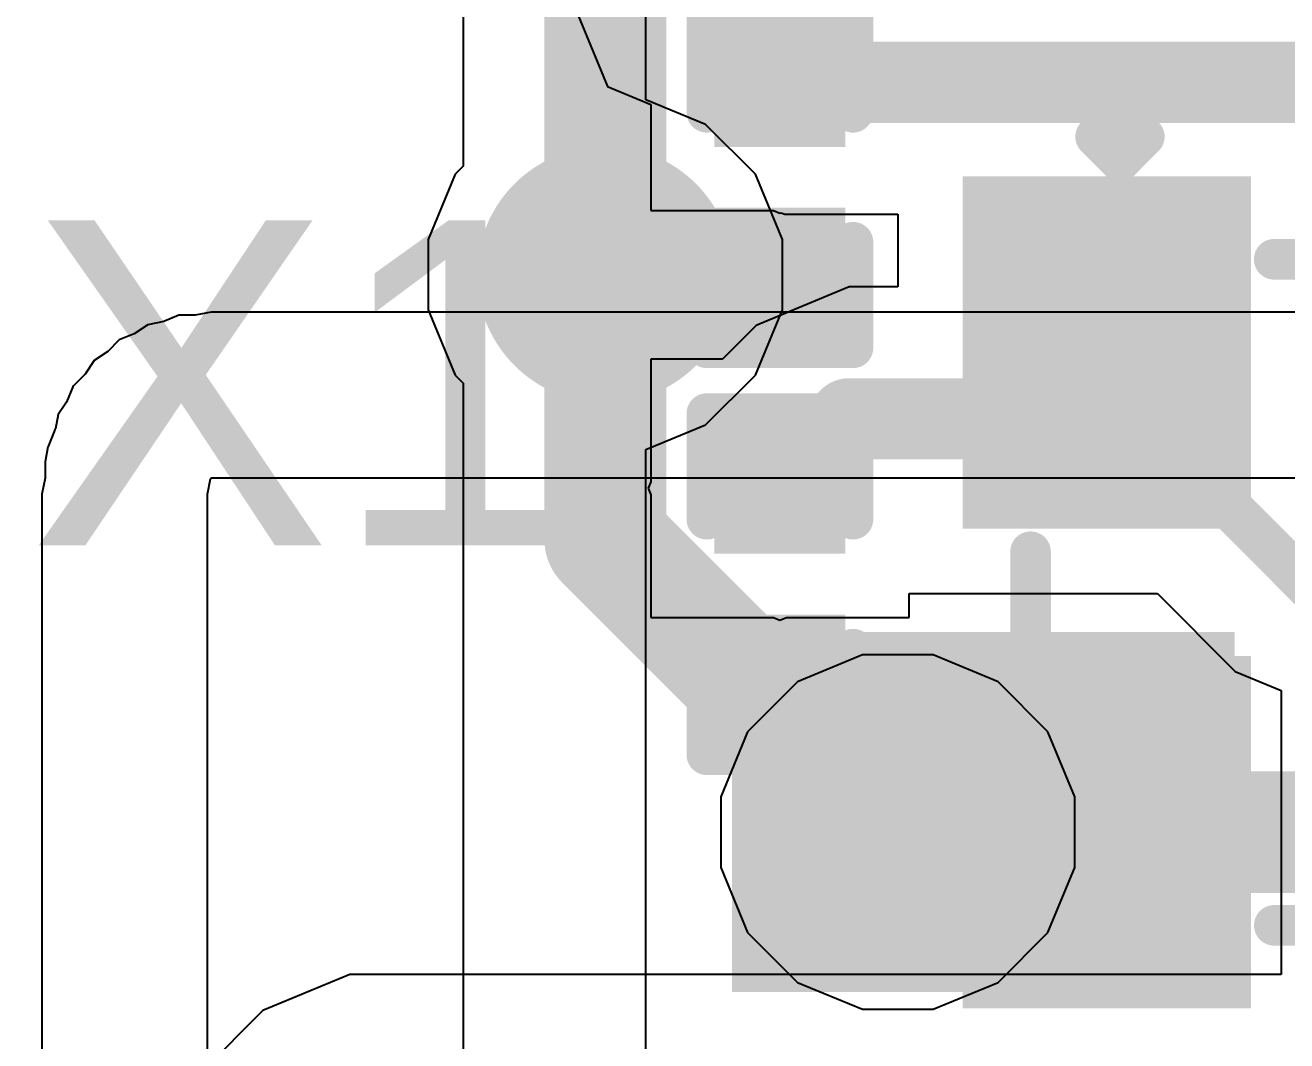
# Model space of a CAD drawing. Header units: inches. Extents: x -4 to 5258, y -4 to 5281.
# Drawn here: x 4.569 to 8.516, y 42.208 to 45.384 of the extents above; entities that cross this region are included whole.
import ezdxf

# ---------------------------------------------------------------- set-up
doc = ezdxf.new("R2010")
doc.units = ezdxf.units.IN
for name, color, linetype in [('Bottom Layer', 5, 'Continuous'), ('Bottom Solder', 6, 'Continuous'), ('Drill Drawing', 1, 'Continuous'), ('Layer 1', 16, 'Continuous'), ('Layer 2', 76, 'Continuous'), ('Top Layer', 1, 'Continuous'), ('Top Overlay', 2, 'Continuous'), ('Top Paste', 8, 'Continuous'), ('Top Solder', 216, 'Continuous'), ('Via Holes', 16, 'Continuous')]:
    doc.layers.add(name, color=color, linetype=linetype)
doc.styles.add('Arial', font='', dxfattribs={"height": 0.2})
doc.styles.get('Arial').set_extended_font_data('Arial')

# ---------------------------------------------------------------- blocks, each defined once
blk = doc.blocks.new('SMD2016_4P_2')
at = {"layer": 'Top Layer'}
for points in [[(-1.2501, 0.1999), (-1.2501, 0.9999), (-0.2501, 0.9999), (-0.2501, 0.1999)], [(0.2501, 0.2), (0.2501, 1), (1.2501, 1), (1.2501, 0.2)], [(-1.2499, -1), (-1.2499, -0.2), (-0.2499, -0.2), (-0.2499, -1)], [(0.2501, -0.9999), (0.2501, -0.1999), (1.2501, -0.1999), (1.2501, -0.9999)]]:
    blk.add_hatch(color=1, dxfattribs=at).paths.add_polyline_path(points)
at = {"layer": 'Top Paste'}
for points in [[(-1.2501, 0.1999), (-1.2501, 0.9999), (-0.2501, 0.9999), (-0.2501, 0.1999)], [(0.2501, 0.2), (0.2501, 1), (1.2501, 1), (1.2501, 0.2)], [(-1.2499, -1), (-1.2499, -0.2), (-0.2499, -0.2), (-0.2499, -1)], [(0.2501, -0.9999), (0.2501, -0.1999), (1.2501, -0.1999), (1.2501, -0.9999)]]:
    blk.add_hatch(color=8, dxfattribs=at).paths.add_polyline_path(points)
at = {"layer": 'Top Solder'}
for points in [[(-1.3009, 0.1491), (-1.3009, 1.0507), (-0.1993, 1.0507), (-0.1993, 0.1491)], [(0.1993, 0.1492), (0.1993, 1.0508), (1.3009, 1.0508), (1.3009, 0.1492)], [(-1.3007, -1.0508), (-1.3007, -0.1492), (-0.1991, -0.1492), (-0.1991, -1.0508)], [(0.1993, -1.0507), (0.1993, -0.1491), (1.3009, -0.1491), (1.3009, -1.0507)]]:
    blk.add_hatch(color=216, dxfattribs=at).paths.add_polyline_path(points)
at = {"layer": 'Top Overlay'}
for points in [[(0.127, 0.8382, 0.127, 0.127, 0), (-0.127, 0.8382, 0.127, 0.127, 0)], [(-1.0414, -0.0762, 0.127, 0.127, 0), (-1.0414, 0.0762, 0.127, 0.127, 0)], [(1.0414, -0.076, 0.127, 0.127, 0), (1.0414, 0.0764, 0.127, 0.127, 0)], [(-1.4249, -0.635, 0.127, 0.127, 0), (-1.4249, -0.4826, 0.127, 0.127, 0)], [(-1.3487, -0.5588, 0.127, 0.127, 0), (-1.4249, -0.4826, 0.127, 0.127, 0)], [(-1.4249, -0.635, 0.127, 0.127, 0), (-1.3487, -0.5588, 0.127, 0.127, 0)], [(0.1271, -0.8384, 0.127, 0.127, 0), (-0.1269, -0.8384, 0.127, 0.127, 0)]]:
    blk.add_lwpolyline(points, format="xyseb", dxfattribs=at)
for points in [[(-0.1588, 0.8382, 0.0635, 0.0635, 1), (-0.0952, 0.8382, 0.0635, 0.0635, 1)], [(0.0952, 0.8382, 0.0635, 0.0635, 1), (0.1588, 0.8382, 0.0635, 0.0635, 1)], [(-1.0732, 0.0762, 0.0635, 0.0635, 1), (-1.0096, 0.0762, 0.0635, 0.0635, 1)], [(1.0097, 0.0764, 0.0635, 0.0635, 1), (1.0732, 0.0764, 0.0635, 0.0635, 1)], [(-1.0732, -0.0762, 0.0635, 0.0635, 1), (-1.0096, -0.0762, 0.0635, 0.0635, 1)], [(1.0097, -0.076, 0.0635, 0.0635, 1), (1.0732, -0.076, 0.0635, 0.0635, 1)], [(-1.4566, -0.4826, 0.0635, 0.0635, 1), (-1.3931, -0.4826, 0.0635, 0.0635, 1)], [(-1.4566, -0.4826, 0.0635, 0.0635, 1), (-1.3931, -0.4826, 0.0635, 0.0635, 1)], [(-1.3804, -0.5588, 0.0635, 0.0635, 1), (-1.3169, -0.5588, 0.0635, 0.0635, 1)], [(-1.3804, -0.5588, 0.0635, 0.0635, 1), (-1.3169, -0.5588, 0.0635, 0.0635, 1)], [(-1.4566, -0.635, 0.0635, 0.0635, 1), (-1.3931, -0.635, 0.0635, 0.0635, 1)], [(-1.4566, -0.635, 0.0635, 0.0635, 1), (-1.3931, -0.635, 0.0635, 0.0635, 1)], [(-0.1586, -0.8384, 0.0635, 0.0635, 1), (-0.0951, -0.8384, 0.0635, 0.0635, 1)], [(0.0954, -0.8384, 0.0635, 0.0635, 1), (0.1589, -0.8384, 0.0635, 0.0635, 1)]]:
    blk.add_lwpolyline(points, format="xyseb", close=True, dxfattribs=at)
blk = doc.blocks.new('C___0201_276')
at = {"layer": 'Top Layer'}
for points in [[(-0.45, 0.15), (-0.15, 0.15), (-0.15, -0.15), (-0.45, -0.15)], [(0.15, 0.15), (0.45, 0.15), (0.45, -0.15), (0.15, -0.15)]]:
    blk.add_hatch(color=1, dxfattribs=at).paths.add_polyline_path(points)
at = {"layer": 'Top Paste'}
for points in [[(-0.45, 0.15), (-0.15, 0.15), (-0.15, -0.15), (-0.45, -0.15)], [(0.15, 0.15), (0.45, 0.15), (0.45, -0.15), (0.15, -0.15)]]:
    blk.add_hatch(color=8, dxfattribs=at).paths.add_polyline_path(points)
at = {"layer": 'Top Solder'}
for points in [[(-0.505, 0.205), (-0.095, 0.205), (-0.095, -0.205), (-0.505, -0.205)], [(0.095, 0.205), (0.505, 0.205), (0.505, -0.205), (0.095, -0.205)]]:
    blk.add_hatch(color=216, dxfattribs=at).paths.add_polyline_path(points)
at = {"layer": 'Top Overlay'}
for points in [[(-0.5334, 0.2286, 0.127, 0.127, 0), (-0.2032, 0.2286, 0.127, 0.127, 0)], [(-0.5334, 0.2286, 0.127, 0.127, 0), (-0.5334, -0.2286, 0.127, 0.127, 0)], [(0.2032, 0.2286, 0.127, 0.127, 0), (0.5334, 0.2286, 0.127, 0.127, 0)], [(0.5334, 0.2286, 0.127, 0.127, 0), (0.5334, -0.2286, 0.127, 0.127, 0)], [(-0.2032, -0.2286, 0.127, 0.127, 0), (-0.5334, -0.2286, 0.127, 0.127, 0)], [(0.2032, -0.2286, 0.127, 0.127, 0), (0.5334, -0.2286, 0.127, 0.127, 0)]]:
    blk.add_lwpolyline(points, format="xyseb", dxfattribs=at)
for points in [[(-0.5651, 0.2286, 0.0635, 0.0635, 1), (-0.5016, 0.2286, 0.0635, 0.0635, 1)], [(-0.5651, 0.2286, 0.0635, 0.0635, 1), (-0.5016, 0.2286, 0.0635, 0.0635, 1)], [(-0.2349, 0.2286, 0.0635, 0.0635, 1), (-0.1714, 0.2286, 0.0635, 0.0635, 1)], [(0.1714, 0.2286, 0.0635, 0.0635, 1), (0.2349, 0.2286, 0.0635, 0.0635, 1)], [(0.5016, 0.2286, 0.0635, 0.0635, 1), (0.5651, 0.2286, 0.0635, 0.0635, 1)], [(0.5016, 0.2286, 0.0635, 0.0635, 1), (0.5651, 0.2286, 0.0635, 0.0635, 1)], [(-0.5651, -0.2286, 0.0635, 0.0635, 1), (-0.5016, -0.2286, 0.0635, 0.0635, 1)], [(-0.5651, -0.2286, 0.0635, 0.0635, 1), (-0.5016, -0.2286, 0.0635, 0.0635, 1)], [(-0.2349, -0.2286, 0.0635, 0.0635, 1), (-0.1714, -0.2286, 0.0635, 0.0635, 1)], [(0.1714, -0.2286, 0.0635, 0.0635, 1), (0.2349, -0.2286, 0.0635, 0.0635, 1)], [(0.5016, -0.2286, 0.0635, 0.0635, 1), (0.5651, -0.2286, 0.0635, 0.0635, 1)], [(0.5016, -0.2286, 0.0635, 0.0635, 1), (0.5651, -0.2286, 0.0635, 0.0635, 1)]]:
    blk.add_lwpolyline(points, format="xyseb", close=True, dxfattribs=at)
blk = doc.blocks.new('C___0201_279')
at = {"layer": 'Top Layer'}
for points in [[(-0.45, 0.15), (-0.15, 0.15), (-0.15, -0.15), (-0.45, -0.15)], [(0.15, 0.15), (0.45, 0.15), (0.45, -0.15), (0.15, -0.15)]]:
    blk.add_hatch(color=1, dxfattribs=at).paths.add_polyline_path(points)
at = {"layer": 'Top Paste'}
for points in [[(-0.45, 0.15), (-0.15, 0.15), (-0.15, -0.15), (-0.45, -0.15)], [(0.15, 0.15), (0.45, 0.15), (0.45, -0.15), (0.15, -0.15)]]:
    blk.add_hatch(color=8, dxfattribs=at).paths.add_polyline_path(points)
at = {"layer": 'Top Solder'}
for points in [[(-0.505, 0.205), (-0.095, 0.205), (-0.095, -0.205), (-0.505, -0.205)], [(0.095, 0.205), (0.505, 0.205), (0.505, -0.205), (0.095, -0.205)]]:
    blk.add_hatch(color=216, dxfattribs=at).paths.add_polyline_path(points)
at = {"layer": 'Top Overlay'}
for points in [[(-0.5334, 0.2286, 0.127, 0.127, 0), (-0.5334, -0.2286, 0.127, 0.127, 0)], [(-0.5334, 0.2286, 0.127, 0.127, 0), (-0.2032, 0.2286, 0.127, 0.127, 0)], [(0.2032, 0.2286, 0.127, 0.127, 0), (0.5334, 0.2286, 0.127, 0.127, 0)], [(0.5334, 0.2286, 0.127, 0.127, 0), (0.5334, -0.2286, 0.127, 0.127, 0)], [(-0.5334, -0.2286, 0.127, 0.127, 0), (-0.2032, -0.2286, 0.127, 0.127, 0)], [(0.2032, -0.2286, 0.127, 0.127, 0), (0.5334, -0.2286, 0.127, 0.127, 0)]]:
    blk.add_lwpolyline(points, format="xyseb", dxfattribs=at)
for points in [[(-0.5651, 0.2286, 0.0635, 0.0635, 1), (-0.5016, 0.2286, 0.0635, 0.0635, 1)], [(-0.5651, 0.2286, 0.0635, 0.0635, 1), (-0.5016, 0.2286, 0.0635, 0.0635, 1)], [(-0.2349, 0.2286, 0.0635, 0.0635, 1), (-0.1714, 0.2286, 0.0635, 0.0635, 1)], [(0.1714, 0.2286, 0.0635, 0.0635, 1), (0.2349, 0.2286, 0.0635, 0.0635, 1)], [(0.5016, 0.2286, 0.0635, 0.0635, 1), (0.5651, 0.2286, 0.0635, 0.0635, 1)], [(0.5016, 0.2286, 0.0635, 0.0635, 1), (0.5651, 0.2286, 0.0635, 0.0635, 1)], [(-0.5651, -0.2286, 0.0635, 0.0635, 1), (-0.5016, -0.2286, 0.0635, 0.0635, 1)], [(-0.5651, -0.2286, 0.0635, 0.0635, 1), (-0.5016, -0.2286, 0.0635, 0.0635, 1)], [(-0.2349, -0.2286, 0.0635, 0.0635, 1), (-0.1714, -0.2286, 0.0635, 0.0635, 1)], [(0.1714, -0.2286, 0.0635, 0.0635, 1), (0.2349, -0.2286, 0.0635, 0.0635, 1)], [(0.5016, -0.2286, 0.0635, 0.0635, 1), (0.5651, -0.2286, 0.0635, 0.0635, 1)], [(0.5016, -0.2286, 0.0635, 0.0635, 1), (0.5651, -0.2286, 0.0635, 0.0635, 1)]]:
    blk.add_lwpolyline(points, format="xyseb", close=True, dxfattribs=at)

msp = doc.modelspace()

# ---------------------------------------------------------------- hatches: boundary and pattern name
at = {"layer": 'Bottom Layer'}
h = msp.add_hatch(color=5, dxfattribs=at)
edge = h.paths.add_edge_path()
edge.add_arc((6.3838, 44.6041), 0.3, 0, 360)
h = msp.add_hatch(color=5, dxfattribs=at)
edge = h.paths.add_edge_path()
edge.add_arc((7.2988, 42.8608), 0.3, 0, 360)
at = {"layer": 'Bottom Solder'}
h = msp.add_hatch(color=6, dxfattribs=at)
edge = h.paths.add_edge_path()
edge.add_arc((6.3838, 44.6041), 0.4016, 0, 360)
h = msp.add_hatch(color=6, dxfattribs=at)
edge = h.paths.add_edge_path()
edge.add_arc((7.2988, 42.8608), 0.4016, 0, 360)
at = {"layer": 'Layer 1'}
h = msp.add_hatch(color=16, dxfattribs=at)
edge = h.paths.add_edge_path()
edge.add_arc((6.3838, 44.6041), 0.3, 0, 360)
h = msp.add_hatch(color=16, dxfattribs=at)
edge = h.paths.add_edge_path()
edge.add_arc((7.2988, 42.8608), 0.3, 0, 360)
at = {"layer": 'Layer 2'}
h = msp.add_hatch(color=76, dxfattribs=at)
edge = h.paths.add_edge_path()
edge.add_arc((6.3838, 44.6041), 0.3, 0, 360)
h = msp.add_hatch(color=76, dxfattribs=at)
edge = h.paths.add_edge_path()
edge.add_arc((7.2988, 42.8608), 0.3, 0, 360)
at = {"layer": 'Top Layer'}
h = msp.add_hatch(color=1, dxfattribs=at)
edge = h.paths.add_edge_path()
edge.add_arc((6.3838, 44.6041), 0.3, 0, 360)
for points in [[(6.3838, 44.4587), (7.0801, 44.4587), (7.0801, 44.7587), (6.3838, 44.7587)], [(6.7801, 42.3608), (8.3527, 42.3608), (8.3527, 43.4862), (6.7801, 43.4862)], [(8.0541, 43.1568), (7.2895, 43.1568), (7.2895, 42.5658), (8.0541, 42.5658)]]:
    msp.add_hatch(color=1, dxfattribs=at).paths.add_polyline_path(points)
h = msp.add_hatch(color=1, dxfattribs=at)
edge = h.paths.add_edge_path()
edge.add_arc((7.2988, 42.8608), 0.3, 0, 360)
at = {"layer": 'Top Solder'}
h = msp.add_hatch(color=216, dxfattribs=at)
edge = h.paths.add_edge_path()
edge.add_arc((6.3838, 44.6041), 0.4016, 0, 360)
h = msp.add_hatch(color=216, dxfattribs=at)
edge = h.paths.add_edge_path()
edge.add_arc((7.2988, 42.8608), 0.4016, 0, 360)
at = {"layer": 'Via Holes'}
h = msp.add_hatch(color=7, dxfattribs=at)
edge = h.paths.add_edge_path()
edge.add_arc((6.3838, 44.6041), 0.15, 0, 360)
h = msp.add_hatch(color=7, dxfattribs=at)
edge = h.paths.add_edge_path()
edge.add_arc((7.2988, 42.8608), 0.15, 0, 360)

# ---------------------------------------------------------------- linework, layer by layer
at = {"layer": 'Bottom Layer'}
for points in [[(6.3838, 44.6041, 0.381, 0.381, 0), (6.3838, 46.4631, 0.381, 0.381, 0)], [(6.3838, 43.7758, 0.381, 0.381, 0), (6.3838, 44.6041, 0.381, 0.381, 0)], [(6.3838, 43.7758, 0.381, 0.381, 0), (7.2988, 42.8608, 0.381, 0.381, 0)], [(7.2988, 42.8608, 0.381, 0.381, 0), (10.7311, 42.8608, 0.381, 0.381, 0)]]:
    msp.add_lwpolyline(points, format="xyseb", dxfattribs=at)
for points in [[(6.2885, 44.6041, 0.1905, 0.1905, 1), (6.479, 44.6041, 0.1905, 0.1905, 1)], [(6.2885, 44.6041, 0.1905, 0.1905, 1), (6.479, 44.6041, 0.1905, 0.1905, 1)], [(6.2885, 43.7758, 0.1905, 0.1905, 1), (6.479, 43.7758, 0.1905, 0.1905, 1)], [(6.2885, 43.7758, 0.1905, 0.1905, 1), (6.479, 43.7758, 0.1905, 0.1905, 1)], [(7.2036, 42.8608, 0.1905, 0.1905, 1), (7.3941, 42.8608, 0.1905, 0.1905, 1)], [(7.2036, 42.8608, 0.1905, 0.1905, 1), (7.3941, 42.8608, 0.1905, 0.1905, 1)]]:
    msp.add_lwpolyline(points, format="xyseb", close=True, dxfattribs=at)
at = {"layer": 'Drill Drawing'}
for points in [[(6.2568, 44.7311, 0.0508, 0.0508, 0), (6.2568, 44.8581, 0.0508, 0.0508, 0)], [(6.2568, 44.8581, 0.0508, 0.0508, 0), (6.5108, 44.8581, 0.0508, 0.0508, 0)], [(6.5108, 44.7311, 0.0508, 0.0508, 0), (6.5108, 44.8581, 0.0508, 0.0508, 0)], [(6.1298, 44.4771, 0.0508, 0.0508, 0), (6.1298, 44.7311, 0.0508, 0.0508, 0)], [(6.1298, 44.7311, 0.0508, 0.0508, 0), (6.2568, 44.7311, 0.0508, 0.0508, 0)], [(6.3076, 44.6803, 0.0508, 0.0508, 0), (6.3076, 44.7565, 0.0508, 0.0508, 0)], [(6.3076, 44.7565, 0.0508, 0.0508, 0), (6.46, 44.7565, 0.0508, 0.0508, 0)], [(6.46, 44.6803, 0.0508, 0.0508, 0), (6.46, 44.7565, 0.0508, 0.0508, 0)], [(6.5108, 44.7311, 0.0508, 0.0508, 0), (6.6378, 44.7311, 0.0508, 0.0508, 0)], [(6.6378, 44.4771, 0.0508, 0.0508, 0), (6.6378, 44.7311, 0.0508, 0.0508, 0)], [(6.2314, 44.5279, 0.0508, 0.0508, 0), (6.2314, 44.6803, 0.0508, 0.0508, 0)], [(6.2314, 44.6803, 0.0508, 0.0508, 0), (6.3076, 44.6803, 0.0508, 0.0508, 0)], [(6.46, 44.6803, 0.0508, 0.0508, 0), (6.5362, 44.6803, 0.0508, 0.0508, 0)], [(6.5362, 44.5279, 0.0508, 0.0508, 0), (6.5362, 44.6803, 0.0508, 0.0508, 0)], [(6.2314, 44.5279, 0.0508, 0.0508, 0), (6.3076, 44.5279, 0.0508, 0.0508, 0)], [(6.3076, 44.4517, 0.0508, 0.0508, 0), (6.3076, 44.5279, 0.0508, 0.0508, 0)], [(6.46, 44.5279, 0.0508, 0.0508, 0), (6.5362, 44.5279, 0.0508, 0.0508, 0)], [(6.46, 44.4517, 0.0508, 0.0508, 0), (6.46, 44.5279, 0.0508, 0.0508, 0)], [(6.1298, 44.4771, 0.0508, 0.0508, 0), (6.2568, 44.4771, 0.0508, 0.0508, 0)], [(6.2568, 44.3501, 0.0508, 0.0508, 0), (6.2568, 44.4771, 0.0508, 0.0508, 0)], [(6.3076, 44.4517, 0.0508, 0.0508, 0), (6.46, 44.4517, 0.0508, 0.0508, 0)], [(6.5108, 44.4771, 0.0508, 0.0508, 0), (6.6378, 44.4771, 0.0508, 0.0508, 0)], [(6.5108, 44.3501, 0.0508, 0.0508, 0), (6.5108, 44.4771, 0.0508, 0.0508, 0)], [(6.2568, 44.3501, 0.0508, 0.0508, 0), (6.5108, 44.3501, 0.0508, 0.0508, 0)], [(7.1718, 42.9878, 0.0508, 0.0508, 0), (7.1718, 43.1148, 0.0508, 0.0508, 0)], [(7.1718, 43.1148, 0.0508, 0.0508, 0), (7.4258, 43.1148, 0.0508, 0.0508, 0)], [(7.4258, 42.9878, 0.0508, 0.0508, 0), (7.4258, 43.1148, 0.0508, 0.0508, 0)], [(7.2226, 42.937, 0.0508, 0.0508, 0), (7.2226, 43.0132, 0.0508, 0.0508, 0)], [(7.2226, 43.0132, 0.0508, 0.0508, 0), (7.375, 43.0132, 0.0508, 0.0508, 0)], [(7.375, 42.937, 0.0508, 0.0508, 0), (7.375, 43.0132, 0.0508, 0.0508, 0)], [(7.0448, 42.7338, 0.0508, 0.0508, 0), (7.0448, 42.9878, 0.0508, 0.0508, 0)], [(7.0448, 42.9878, 0.0508, 0.0508, 0), (7.1718, 42.9878, 0.0508, 0.0508, 0)], [(7.4258, 42.9878, 0.0508, 0.0508, 0), (7.5528, 42.9878, 0.0508, 0.0508, 0)], [(7.5528, 42.7338, 0.0508, 0.0508, 0), (7.5528, 42.9878, 0.0508, 0.0508, 0)], [(7.1464, 42.7846, 0.0508, 0.0508, 0), (7.1464, 42.937, 0.0508, 0.0508, 0)], [(7.1464, 42.937, 0.0508, 0.0508, 0), (7.2226, 42.937, 0.0508, 0.0508, 0)], [(7.375, 42.937, 0.0508, 0.0508, 0), (7.4512, 42.937, 0.0508, 0.0508, 0)], [(7.4512, 42.7846, 0.0508, 0.0508, 0), (7.4512, 42.937, 0.0508, 0.0508, 0)], [(7.1464, 42.7846, 0.0508, 0.0508, 0), (7.2226, 42.7846, 0.0508, 0.0508, 0)], [(7.2226, 42.7084, 0.0508, 0.0508, 0), (7.2226, 42.7846, 0.0508, 0.0508, 0)], [(7.375, 42.7846, 0.0508, 0.0508, 0), (7.4512, 42.7846, 0.0508, 0.0508, 0)], [(7.375, 42.7084, 0.0508, 0.0508, 0), (7.375, 42.7846, 0.0508, 0.0508, 0)], [(7.0448, 42.7338, 0.0508, 0.0508, 0), (7.1718, 42.7338, 0.0508, 0.0508, 0)], [(7.1718, 42.6068, 0.0508, 0.0508, 0), (7.1718, 42.7338, 0.0508, 0.0508, 0)], [(7.4258, 42.7338, 0.0508, 0.0508, 0), (7.5528, 42.7338, 0.0508, 0.0508, 0)], [(7.4258, 42.6068, 0.0508, 0.0508, 0), (7.4258, 42.7338, 0.0508, 0.0508, 0)], [(7.2226, 42.7084, 0.0508, 0.0508, 0), (7.375, 42.7084, 0.0508, 0.0508, 0)], [(7.1718, 42.6068, 0.0508, 0.0508, 0), (7.4258, 42.6068, 0.0508, 0.0508, 0)]]:
    msp.add_lwpolyline(points, format="xyseb", dxfattribs=at)
for points in [[(6.2441, 44.8581, 0.0254, 0.0254, 1), (6.2695, 44.8581, 0.0254, 0.0254, 1)], [(6.2441, 44.8581, 0.0254, 0.0254, 1), (6.2695, 44.8581, 0.0254, 0.0254, 1)], [(6.4981, 44.8581, 0.0254, 0.0254, 1), (6.5235, 44.8581, 0.0254, 0.0254, 1)], [(6.4981, 44.8581, 0.0254, 0.0254, 1), (6.5235, 44.8581, 0.0254, 0.0254, 1)], [(6.1171, 44.7311, 0.0254, 0.0254, 1), (6.1425, 44.7311, 0.0254, 0.0254, 1)], [(6.1171, 44.7311, 0.0254, 0.0254, 1), (6.1425, 44.7311, 0.0254, 0.0254, 1)], [(6.2441, 44.7311, 0.0254, 0.0254, 1), (6.2695, 44.7311, 0.0254, 0.0254, 1)], [(6.2441, 44.7311, 0.0254, 0.0254, 1), (6.2695, 44.7311, 0.0254, 0.0254, 1)], [(6.2949, 44.7565, 0.0254, 0.0254, 1), (6.3203, 44.7565, 0.0254, 0.0254, 1)], [(6.2949, 44.7565, 0.0254, 0.0254, 1), (6.3203, 44.7565, 0.0254, 0.0254, 1)], [(6.4473, 44.7565, 0.0254, 0.0254, 1), (6.4727, 44.7565, 0.0254, 0.0254, 1)], [(6.4473, 44.7565, 0.0254, 0.0254, 1), (6.4727, 44.7565, 0.0254, 0.0254, 1)], [(6.4981, 44.7311, 0.0254, 0.0254, 1), (6.5235, 44.7311, 0.0254, 0.0254, 1)], [(6.4981, 44.7311, 0.0254, 0.0254, 1), (6.5235, 44.7311, 0.0254, 0.0254, 1)], [(6.6251, 44.7311, 0.0254, 0.0254, 1), (6.6505, 44.7311, 0.0254, 0.0254, 1)], [(6.6251, 44.7311, 0.0254, 0.0254, 1), (6.6505, 44.7311, 0.0254, 0.0254, 1)], [(6.2187, 44.6803, 0.0254, 0.0254, 1), (6.2441, 44.6803, 0.0254, 0.0254, 1)], [(6.2187, 44.6803, 0.0254, 0.0254, 1), (6.2441, 44.6803, 0.0254, 0.0254, 1)], [(6.2949, 44.6803, 0.0254, 0.0254, 1), (6.3203, 44.6803, 0.0254, 0.0254, 1)], [(6.2949, 44.6803, 0.0254, 0.0254, 1), (6.3203, 44.6803, 0.0254, 0.0254, 1)], [(6.4473, 44.6803, 0.0254, 0.0254, 1), (6.4727, 44.6803, 0.0254, 0.0254, 1)], [(6.4473, 44.6803, 0.0254, 0.0254, 1), (6.4727, 44.6803, 0.0254, 0.0254, 1)], [(6.5235, 44.6803, 0.0254, 0.0254, 1), (6.5489, 44.6803, 0.0254, 0.0254, 1)], [(6.5235, 44.6803, 0.0254, 0.0254, 1), (6.5489, 44.6803, 0.0254, 0.0254, 1)], [(6.2187, 44.5279, 0.0254, 0.0254, 1), (6.2441, 44.5279, 0.0254, 0.0254, 1)], [(6.2187, 44.5279, 0.0254, 0.0254, 1), (6.2441, 44.5279, 0.0254, 0.0254, 1)], [(6.2949, 44.5279, 0.0254, 0.0254, 1), (6.3203, 44.5279, 0.0254, 0.0254, 1)], [(6.2949, 44.5279, 0.0254, 0.0254, 1), (6.3203, 44.5279, 0.0254, 0.0254, 1)], [(6.4473, 44.5279, 0.0254, 0.0254, 1), (6.4727, 44.5279, 0.0254, 0.0254, 1)], [(6.4473, 44.5279, 0.0254, 0.0254, 1), (6.4727, 44.5279, 0.0254, 0.0254, 1)], [(6.5235, 44.5279, 0.0254, 0.0254, 1), (6.5489, 44.5279, 0.0254, 0.0254, 1)], [(6.5235, 44.5279, 0.0254, 0.0254, 1), (6.5489, 44.5279, 0.0254, 0.0254, 1)], [(6.1171, 44.4771, 0.0254, 0.0254, 1), (6.1425, 44.4771, 0.0254, 0.0254, 1)], [(6.1171, 44.4771, 0.0254, 0.0254, 1), (6.1425, 44.4771, 0.0254, 0.0254, 1)], [(6.2441, 44.4771, 0.0254, 0.0254, 1), (6.2695, 44.4771, 0.0254, 0.0254, 1)], [(6.2441, 44.4771, 0.0254, 0.0254, 1), (6.2695, 44.4771, 0.0254, 0.0254, 1)], [(6.2949, 44.4517, 0.0254, 0.0254, 1), (6.3203, 44.4517, 0.0254, 0.0254, 1)], [(6.2949, 44.4517, 0.0254, 0.0254, 1), (6.3203, 44.4517, 0.0254, 0.0254, 1)], [(6.4473, 44.4517, 0.0254, 0.0254, 1), (6.4727, 44.4517, 0.0254, 0.0254, 1)], [(6.4473, 44.4517, 0.0254, 0.0254, 1), (6.4727, 44.4517, 0.0254, 0.0254, 1)], [(6.4981, 44.4771, 0.0254, 0.0254, 1), (6.5235, 44.4771, 0.0254, 0.0254, 1)], [(6.4981, 44.4771, 0.0254, 0.0254, 1), (6.5235, 44.4771, 0.0254, 0.0254, 1)], [(6.6251, 44.4771, 0.0254, 0.0254, 1), (6.6505, 44.4771, 0.0254, 0.0254, 1)], [(6.6251, 44.4771, 0.0254, 0.0254, 1), (6.6505, 44.4771, 0.0254, 0.0254, 1)], [(6.2441, 44.3501, 0.0254, 0.0254, 1), (6.2695, 44.3501, 0.0254, 0.0254, 1)], [(6.2441, 44.3501, 0.0254, 0.0254, 1), (6.2695, 44.3501, 0.0254, 0.0254, 1)], [(6.4981, 44.3501, 0.0254, 0.0254, 1), (6.5235, 44.3501, 0.0254, 0.0254, 1)], [(6.4981, 44.3501, 0.0254, 0.0254, 1), (6.5235, 44.3501, 0.0254, 0.0254, 1)], [(7.1591, 43.1148, 0.0254, 0.0254, 1), (7.1845, 43.1148, 0.0254, 0.0254, 1)], [(7.1591, 43.1148, 0.0254, 0.0254, 1), (7.1845, 43.1148, 0.0254, 0.0254, 1)], [(7.4131, 43.1148, 0.0254, 0.0254, 1), (7.4385, 43.1148, 0.0254, 0.0254, 1)], [(7.4131, 43.1148, 0.0254, 0.0254, 1), (7.4385, 43.1148, 0.0254, 0.0254, 1)], [(7.2099, 43.0132, 0.0254, 0.0254, 1), (7.2353, 43.0132, 0.0254, 0.0254, 1)], [(7.2099, 43.0132, 0.0254, 0.0254, 1), (7.2353, 43.0132, 0.0254, 0.0254, 1)], [(7.3623, 43.0132, 0.0254, 0.0254, 1), (7.3877, 43.0132, 0.0254, 0.0254, 1)], [(7.3623, 43.0132, 0.0254, 0.0254, 1), (7.3877, 43.0132, 0.0254, 0.0254, 1)], [(7.0321, 42.9878, 0.0254, 0.0254, 1), (7.0575, 42.9878, 0.0254, 0.0254, 1)], [(7.0321, 42.9878, 0.0254, 0.0254, 1), (7.0575, 42.9878, 0.0254, 0.0254, 1)], [(7.1591, 42.9878, 0.0254, 0.0254, 1), (7.1845, 42.9878, 0.0254, 0.0254, 1)], [(7.1591, 42.9878, 0.0254, 0.0254, 1), (7.1845, 42.9878, 0.0254, 0.0254, 1)], [(7.4131, 42.9878, 0.0254, 0.0254, 1), (7.4385, 42.9878, 0.0254, 0.0254, 1)], [(7.4131, 42.9878, 0.0254, 0.0254, 1), (7.4385, 42.9878, 0.0254, 0.0254, 1)], [(7.5401, 42.9878, 0.0254, 0.0254, 1), (7.5655, 42.9878, 0.0254, 0.0254, 1)], [(7.5401, 42.9878, 0.0254, 0.0254, 1), (7.5655, 42.9878, 0.0254, 0.0254, 1)], [(7.1337, 42.937, 0.0254, 0.0254, 1), (7.1591, 42.937, 0.0254, 0.0254, 1)], [(7.1337, 42.937, 0.0254, 0.0254, 1), (7.1591, 42.937, 0.0254, 0.0254, 1)], [(7.2099, 42.937, 0.0254, 0.0254, 1), (7.2353, 42.937, 0.0254, 0.0254, 1)], [(7.2099, 42.937, 0.0254, 0.0254, 1), (7.2353, 42.937, 0.0254, 0.0254, 1)], [(7.3623, 42.937, 0.0254, 0.0254, 1), (7.3877, 42.937, 0.0254, 0.0254, 1)], [(7.3623, 42.937, 0.0254, 0.0254, 1), (7.3877, 42.937, 0.0254, 0.0254, 1)], [(7.4385, 42.937, 0.0254, 0.0254, 1), (7.4639, 42.937, 0.0254, 0.0254, 1)], [(7.4385, 42.937, 0.0254, 0.0254, 1), (7.4639, 42.937, 0.0254, 0.0254, 1)], [(7.1337, 42.7846, 0.0254, 0.0254, 1), (7.1591, 42.7846, 0.0254, 0.0254, 1)], [(7.1337, 42.7846, 0.0254, 0.0254, 1), (7.1591, 42.7846, 0.0254, 0.0254, 1)], [(7.2099, 42.7846, 0.0254, 0.0254, 1), (7.2353, 42.7846, 0.0254, 0.0254, 1)], [(7.2099, 42.7846, 0.0254, 0.0254, 1), (7.2353, 42.7846, 0.0254, 0.0254, 1)], [(7.3623, 42.7846, 0.0254, 0.0254, 1), (7.3877, 42.7846, 0.0254, 0.0254, 1)], [(7.3623, 42.7846, 0.0254, 0.0254, 1), (7.3877, 42.7846, 0.0254, 0.0254, 1)], [(7.4385, 42.7846, 0.0254, 0.0254, 1), (7.4639, 42.7846, 0.0254, 0.0254, 1)], [(7.4385, 42.7846, 0.0254, 0.0254, 1), (7.4639, 42.7846, 0.0254, 0.0254, 1)], [(7.0321, 42.7338, 0.0254, 0.0254, 1), (7.0575, 42.7338, 0.0254, 0.0254, 1)], [(7.0321, 42.7338, 0.0254, 0.0254, 1), (7.0575, 42.7338, 0.0254, 0.0254, 1)], [(7.1591, 42.7338, 0.0254, 0.0254, 1), (7.1845, 42.7338, 0.0254, 0.0254, 1)], [(7.1591, 42.7338, 0.0254, 0.0254, 1), (7.1845, 42.7338, 0.0254, 0.0254, 1)], [(7.4131, 42.7338, 0.0254, 0.0254, 1), (7.4385, 42.7338, 0.0254, 0.0254, 1)], [(7.4131, 42.7338, 0.0254, 0.0254, 1), (7.4385, 42.7338, 0.0254, 0.0254, 1)], [(7.5401, 42.7338, 0.0254, 0.0254, 1), (7.5655, 42.7338, 0.0254, 0.0254, 1)], [(7.5401, 42.7338, 0.0254, 0.0254, 1), (7.5655, 42.7338, 0.0254, 0.0254, 1)], [(7.2099, 42.7084, 0.0254, 0.0254, 1), (7.2353, 42.7084, 0.0254, 0.0254, 1)], [(7.2099, 42.7084, 0.0254, 0.0254, 1), (7.2353, 42.7084, 0.0254, 0.0254, 1)], [(7.3623, 42.7084, 0.0254, 0.0254, 1), (7.3877, 42.7084, 0.0254, 0.0254, 1)], [(7.3623, 42.7084, 0.0254, 0.0254, 1), (7.3877, 42.7084, 0.0254, 0.0254, 1)], [(7.1591, 42.6068, 0.0254, 0.0254, 1), (7.1845, 42.6068, 0.0254, 0.0254, 1)], [(7.1591, 42.6068, 0.0254, 0.0254, 1), (7.1845, 42.6068, 0.0254, 0.0254, 1)], [(7.4131, 42.6068, 0.0254, 0.0254, 1), (7.4385, 42.6068, 0.0254, 0.0254, 1)], [(7.4131, 42.6068, 0.0254, 0.0254, 1), (7.4385, 42.6068, 0.0254, 0.0254, 1)]]:
    msp.add_lwpolyline(points, format="xyseb", close=True, dxfattribs=at)
at = {"layer": 'Layer 1'}
for p, q in [((5.0502, 44.4771), (5.003, 44.4576)), ((5.1011, 44.4771), (5.0502, 44.4771)), ((5.1511, 44.487), (5.1011, 44.4771)), ((15.7237, 44.487), (5.1511, 44.487)), ((4.9529, 44.4476), (4.9105, 44.4193)), ((5.003, 44.4576), (4.9529, 44.4476)), ((4.8635, 44.3998), (4.8273, 44.3637)), ((4.9105, 44.4193), (4.8635, 44.3998)), ((4.8273, 44.3637), (4.7849, 44.3353)), ((4.7849, 44.3353), (4.7566, 44.2929)), ((4.7566, 44.2929), (4.7205, 44.2569)), ((4.7179, 44.2529), (4.6984, 44.2058)), ((4.7205, 44.2569), (4.7179, 44.253)), ((4.7179, 44.253), (4.7179, 44.253)), ((4.7179, 44.253), (4.7179, 44.2529)), ((4.6984, 44.2058), (4.6726, 44.1673)), ((4.6726, 44.1673), (4.6636, 44.1219)), ((4.6636, 44.1219), (4.6623, 44.1187)), ((4.6601, 44.1134), (4.6406, 44.0663)), ((4.6606, 44.1163), (4.6601, 44.1134)), ((4.6623, 44.1187), (4.6606, 44.1163)), ((4.6405, 44.0662), (4.6312, 44.0191)), ((4.6406, 44.0663), (4.6405, 44.0662)), ((4.6406, 44.0663), (4.6406, 44.0663)), ((4.6312, 44.0191), (4.6312, 43.9681)), ((4.6312, 43.9681), (4.6212, 43.9181)), ((5.1392, 43.9181), (5.1485, 43.9652)), ((5.1485, 43.9652), (5.1511, 43.9691)), ((5.1511, 43.9691), (15.7237, 43.9691)), ((4.6212, 43.9181), (4.6212, 35.704)), ((5.1392, 35.704), (5.1392, 43.9181)), ((7.1886, 43.4148), (6.985, 43.3304)), ((7.409, 43.4148), (7.1886, 43.4148)), ((7.6126, 43.3304), (7.409, 43.4148)), ((6.985, 43.3304), (6.8292, 43.1746)), ((7.7685, 43.1746), (7.6126, 43.3304)), ((6.8292, 43.1746), (6.7448, 42.971)), ((7.8528, 42.971), (7.7685, 43.1746)), ((6.7448, 42.971), (6.7448, 42.7506)), ((7.8528, 42.7506), (7.8528, 42.971)), ((6.7448, 42.7506), (6.8292, 42.547)), ((7.7685, 42.547), (7.8528, 42.7506)), ((6.8292, 42.547), (6.985, 42.3911)), ((7.6126, 42.3911), (7.7685, 42.547)), ((6.985, 42.3911), (7.1886, 42.3068)), ((7.409, 42.3068), (7.6126, 42.3911)), ((7.1886, 42.3068), (7.409, 42.3068))]:
    msp.add_line(p, q, dxfattribs=at)
at = {"layer": 'Layer 2'}
for p, q in [((6.5108, 45.1511), (6.5108, 71.5789)), ((5.9393, 49.7348), (5.9393, 44.943)), ((6.6976, 45.0737), (6.5108, 45.1511)), ((6.8534, 44.9179), (6.6976, 45.0737)), ((5.9141, 44.9179), (5.8298, 44.7143)), ((5.9393, 44.943), (5.9141, 44.9179)), ((6.9378, 44.7143), (6.8534, 44.9179)), ((5.8298, 44.7143), (5.8298, 44.4939)), ((6.9378, 44.4939), (6.9378, 44.7143)), ((5.8298, 44.4939), (5.9141, 44.2903)), ((6.8534, 44.2903), (6.9378, 44.4939)), ((5.9141, 44.2903), (5.9393, 44.2651)), ((6.6976, 44.1344), (6.8534, 44.2903)), ((5.9393, 44.2651), (5.9393, 19.5544)), ((6.5108, 44.057), (6.6976, 44.1344)), ((6.5108, 42.314), (6.5108, 44.057)), ((7.1886, 43.4148), (6.985, 43.3304)), ((7.409, 43.4148), (7.1886, 43.4148)), ((7.6126, 43.3304), (7.409, 43.4148)), ((6.985, 43.3304), (6.8292, 43.1746)), ((7.7685, 43.1746), (7.6126, 43.3304)), ((6.8292, 43.1746), (6.7448, 42.971)), ((7.8528, 42.971), (7.7685, 43.1746)), ((6.7448, 42.971), (6.7448, 42.7506)), ((7.8528, 42.7506), (7.8528, 42.971)), ((6.7448, 42.7506), (6.8292, 42.547)), ((7.7685, 42.547), (7.8528, 42.7506)), ((6.8292, 42.547), (6.985, 42.3911)), ((7.6126, 42.3911), (7.7685, 42.547)), ((6.985, 42.3911), (7.1886, 42.3068)), ((7.409, 42.3068), (7.6126, 42.3911)), ((6.5108, 38.0393), (6.5108, 42.314)), ((7.1886, 42.3068), (7.409, 42.3068))]:
    msp.add_line(p, q, dxfattribs=at)
at = {"layer": 'Top Layer'}
for p, q in [((6.23, 45.5814), (6.3911, 45.1926)), ((6.3911, 45.1926), (6.5261, 45.1367)), ((6.5261, 45.1367), (6.5261, 44.8047)), ((6.5261, 44.8047), (6.9098, 44.8047)), ((6.9098, 44.8047), (6.9301, 44.7963)), ((6.9301, 44.7963), (6.9339, 44.7979)), ((6.9339, 44.7979), (6.9456, 44.793)), ((6.9456, 44.793), (7.2986, 44.793)), ((7.2986, 44.793), (7.2986, 44.5657)), ((7.1472, 44.5657), (6.8556, 44.445)), ((7.2986, 44.5657), (7.1472, 44.5657)), ((6.8556, 44.445), (6.7509, 44.3402)), ((6.7509, 44.3402), (6.5261, 44.3402)), ((6.5261, 44.3402), (6.5261, 43.9565)), ((6.5261, 43.9565), (6.5177, 43.9362)), ((6.5177, 43.9362), (6.5261, 43.916)), ((6.5261, 43.916), (6.5261, 43.5322)), ((7.3341, 43.5322), (7.3341, 43.6068)), ((7.3341, 43.6068), (8.1108, 43.6068)), ((8.1108, 43.6068), (8.3547, 43.363)), ((6.5261, 43.5322), (6.9098, 43.5322)), ((6.9098, 43.5322), (6.9301, 43.5238)), ((6.9301, 43.5238), (6.9503, 43.5322)), ((6.9503, 43.5322), (7.3341, 43.5322)), ((8.3547, 43.363), (8.4986, 43.3033)), ((8.4986, 43.3033), (8.4986, 42.4155)), ((5.5852, 42.4155), (5.313, 42.3027)), ((8.4986, 42.4155), (5.5852, 42.4155)), ((5.313, 42.3027), (4.0955, 41.0851))]:
    msp.add_line(p, q, dxfattribs=at)
for points in [[(6.9301, 45.2087, 0.254, 0.254, 0), (6.9301, 46.262, 0.254, 0.254, 0)], [(6.9456, 45.2054, 0.254, 0.254, 0), (13.991, 45.2054, 0.254, 0.254, 0)], [(7.7451, 44.1534, 0.254, 0.254, 0), (7.9526, 44.3608, 0.254, 0.254, 0)], [(7.9526, 44.2608, 0.1397, 0.1397, 0), (8.6025, 43.6108, 0.1397, 0.1397, 0)], [(6.9301, 43.9362, 0.254, 0.254, 0), (7.1472, 44.1534, 0.254, 0.254, 0)], [(7.1472, 44.1534, 0.254, 0.254, 0), (7.7451, 44.1534, 0.254, 0.254, 0)]]:
    msp.add_lwpolyline(points, format="xyseb", dxfattribs=at)
for points in [[(6.8666, 45.2087, 0.127, 0.127, 1), (6.9936, 45.2087, 0.127, 0.127, 1)], [(6.8821, 45.2054, 0.127, 0.127, 1), (7.0091, 45.2054, 0.127, 0.127, 1)], [(7.8891, 44.3608, 0.127, 0.127, 1), (8.0161, 44.3608, 0.127, 0.127, 1)], [(7.9176, 44.2608, 0.0698, 0.0698, 1), (7.9875, 44.2608, 0.0698, 0.0698, 1)], [(7.0837, 44.1534, 0.127, 0.127, 1), (7.2107, 44.1534, 0.127, 0.127, 1)], [(7.0837, 44.1534, 0.127, 0.127, 1), (7.2107, 44.1534, 0.127, 0.127, 1)], [(7.6816, 44.1534, 0.127, 0.127, 1), (7.8086, 44.1534, 0.127, 0.127, 1)], [(7.6816, 44.1534, 0.127, 0.127, 1), (7.8086, 44.1534, 0.127, 0.127, 1)], [(6.8666, 43.9362, 0.127, 0.127, 1), (6.9936, 43.9362, 0.127, 0.127, 1)]]:
    msp.add_lwpolyline(points, format="xyseb", close=True, dxfattribs=at)

# ---------------------------------------------------------------- block references
for name, p, rotation in [('C___0201_276', (6.9301, 44.9087), 90), ('SMD2016_4P_2', (8.5526, 43.6108), 270), ('C___0201_279', (6.9301, 43.6362), 90)]:
    msp.add_blockref(name, p, dxfattribs=dict(rotation=rotation))

# ---------------------------------------------------------------- texts
at = {"layer": 'Top Overlay', "style": 'Arial'}
msp.add_text('X1', height=1.016, dxfattribs=at).set_placement((4.5797, 43.7579))

doc.saveas('drawing.dxf')
